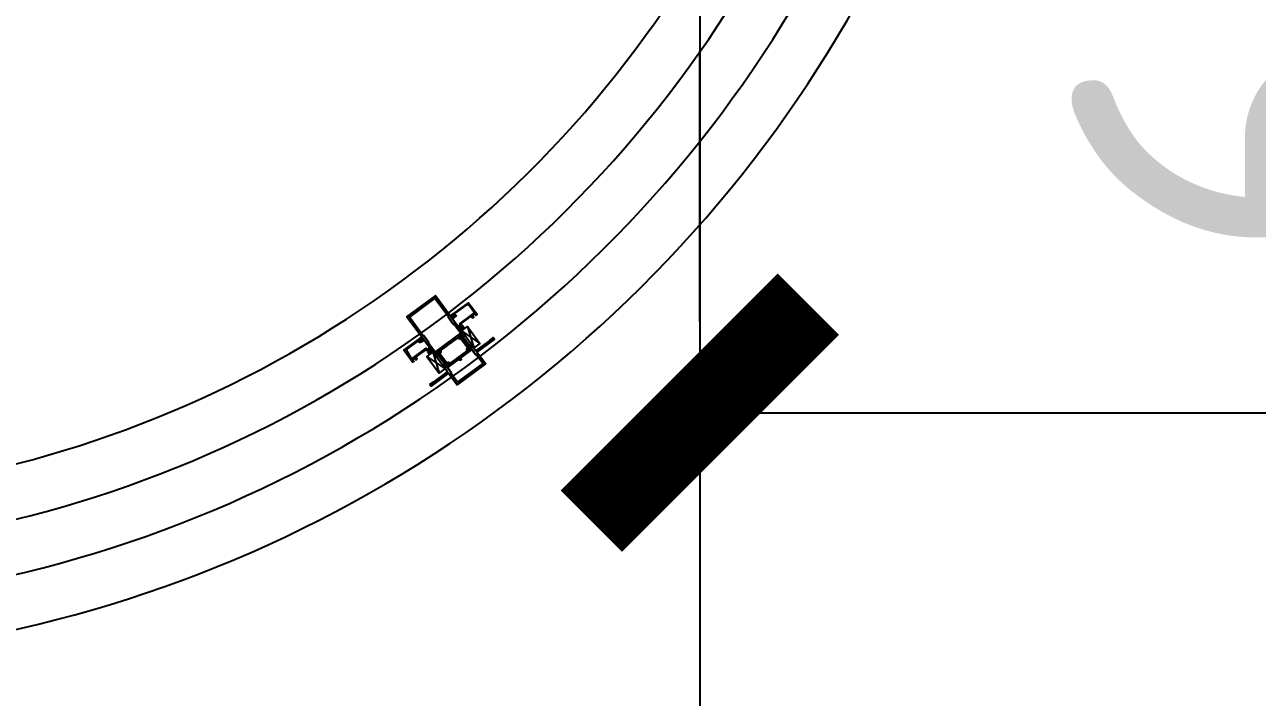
# Model space of a CAD drawing. Header units: inches. Extents: x 0 to 1813292486, y 0 to 3473589894.
# Drawn here: x 600438646 to 600440180, y 3473225145 to 3473225982 of the extents above; entities that cross this region are included whole.
import ezdxf

# ---------------------------------------------------------------- set-up
doc = ezdxf.new("R2010")
doc.units = ezdxf.units.IN
doc.header["$LTSCALE"] = 1000
doc.header["$MEASUREMENT"] = 0
doc.linetypes.add('AX-MALL-GIRD-200$0$DOTE', pattern=[2.4200000000000004, 2, -0.2, 0.02, -0.2])
for name, color, linetype in [('A-Anno-Note', 241, 'Continuous'), ('AX-MALL-DIM-P02$0$A-Anno-Dims', 3, 'Continuous'), ('AX-MALL-DIM-P02$0$A-Detl-Thin', 131, 'Continuous'), ('AX-MALL-GIRD-200$0$A-Grid', 222, 'AX-MALL-GIRD-200$0$DOTE'), ('AX-MALL-P02-200$0$A-Anno-Note', 241, 'Continuous'), ('AX-MALL-WALL-P02$0$A-Anno-Note', 241, 'Continuous'), ('AX-MALL-WALL-P02-QT$0$A-Anno-Note', 241, 'Continuous'), ('AX-MALL-WALL-P02-QT$0$A-Curt', 151, 'Continuous'), ('AX-MALL-WALL-P02-QT$0$A-Detl-Patt', 8, 'Continuous'), ('AX-MALL-WALL-P02-QT$0$A-Detl-Thin', 131, 'Continuous'), ('AX-MALL-WALL-P02-QT$0$A-Hdrl', 31, 'Continuous'), ('AX-MALL-WALL-P02-QT$0$A-Wind', 4, 'Continuous'), ('AX-MALL-WALL-P02-QT$0$GASKET', 2, 'Continuous'), ('AX-MALL-WALL-P02-QT$0$STSF', 2, 'Continuous'), ('AX-MALL-ZTKD-P02$0$A-Anno-Note', 241, 'Continuous')]:
    doc.layers.add(name, color=color, linetype=linetype)
doc.layers.add('AX-MALL-WALL-P02-QT$0$AM_SUPPR', color=6, linetype='Continuous', lineweight=30)
doc.styles.add('AX-MALL-DIM-P02$0$_TCH_DIM_T3', font='gbenor.shx')
doc.dimstyles.new('AX-MALL-DIM-P02$0$_TCH_ARCH&&180', dxfattribs={"dimtxt": 535.5, "dimasz": 270, "dimexe": 450, "dimexo": 450, "dimgap": 137.25, "dimtad": 1, "dimdec": 0, "dimzin": 0, "dimdsep": 46, "dimtxsty": 'AX-MALL-DIM-P02$0$_TCH_DIM_T3', "dimblk": 'AX-MALL-DIM-P02$0$_ArchTick', "dimcen": 0.09, "dimclrt": 7, "dimazin": 2, "dimtfac": 1, "dimtdec": 0, "dimtix": 1, "dimtmove": 2, "dimatfit": 3, "dimfxl": 500, "dimtolj": 1, "dimtzin": 0, "dimarcsym": 0})
doc.dimstyles.new('AX-MALL-DIM-P02$0$_TCH_ARROW&&180', dxfattribs={"dimtxt": 535.5, "dimasz": 540, "dimexe": 450, "dimexo": 450, "dimgap": 137.25, "dimtad": 1, "dimdec": 0, "dimzin": 0, "dimdsep": 46, "dimtxsty": 'AX-MALL-DIM-P02$0$_TCH_DIM_T3', "dimcen": 0.09, "dimclrt": 7, "dimaunit": 1, "dimadec": 3, "dimazin": 2, "dimtfac": 1, "dimtdec": 0, "dimtix": 1, "dimtmove": 2, "dimatfit": 3, "dimfxl": 500, "dimtolj": 1, "dimtzin": 0, "dimarcsym": 0})

# ---------------------------------------------------------------- blocks, each defined once
blk = doc.blocks.new('AX-MALL-GIRD-200')
at = {"layer": 'AX-MALL-GIRD-200$0$A-Grid'}
blk.add_line((600283558.4606664, 3473206751.616964), (600244828.9217169, 3473102787.889884), dxfattribs=at)
blk = doc.blocks.new('AX-MALL-WALL-P02-QT$0$tj')
at = {"layer": 'AX-MALL-WALL-P02-QT$0$A-Detl-Patt'}
h = blk.add_hatch(dxfattribs=at)
h.set_pattern_fill('STEEL', color=256, scale=100.0000000000001, angle=50.43183869082386)
h.set_pattern_definition([(75.00000000004839, (-14278.19445574284, 156289.8254051208), (-153.3407249234246, 41.08752340989569), []), (75.00000000004839, (-14317.88195610046, 156358.5661673546), (-153.3407249234246, 41.08752340989569), [])])
edge = h.paths.add_edge_path()
edge.add_line((88101.273016572, 47666.64152574539), (87883.93542659283, 47459.84604215622))
edge.add_line((87883.93542659283, 47459.84604215622), (91571.54751467705, 43584.64122533798))
edge.add_arc((262949.389629302, 558937.705083496), 543101.4133620498, 251.6057364187558, 260.0288666978238)
edge.add_arc((172180.8466627672, -2862.146247219684), 27099.9982179492, 64.7128659603706, 96.9316049602786, ccw=False)
edge.add_arc((262948.9730309481, 558936.3205539446), 543099.9677998082, 261.6155114784545, 271.7251478115656)
edge.add_line((279298.9759148359, 16082.51663446426), (279298.9759315252, 16382.65274763107))
edge.add_arc((262948.9742454757, 558936.3204835369), 542799.9676941936, 261.62020364125146, 271.7261014454634, ccw=False)
edge.add_arc((172180.8456921196, -2862.14609140989), 27400.00151046549, 64.80631838577902, 96.83815911678944)
edge.add_arc((262949.394896181, 558937.7037490648), 542801.4137571028, 251.6136389015772, 260.02417327084333, ccw=False)
edge.add_line((91737.26096642017, 43845.69257831573), (88101.273016572, 47666.64152574539))
blk.add_lwpolyline([(88103.03003954887, 47737.33037519455), (87813.24658572674, 47461.60306501389), (91543.92713344097, 43541.13421487808, 0.03677856867194786), (168908.9495433569, 23989.2463850975, -0.1416543586965341), (183742.0972260237, 21592.70785188675, 0.04416604653312874), (279348.9759123325, 16034.00206041336), (279348.9759345055, 16434.18465709686, -0.04414427716130016), (183859.0483468771, 21979.79425859451, 0.1405450684183163), (168919.8474783897, 24393.46752309799, -0.03670519880877311), (91764.87840116024, 43889.20268630981), (88103.03007543087, 47737.33033752441)], format="xyb", dxfattribs=at)
blk.add_lwpolyline([(88101.273016572, 47666.64152574539), (87883.93542659283, 47459.84604215622), (91571.54751467705, 43584.64122533798, 0.0367693963449814), (168910.2986617088, 24039.77597379684, -0.1415142461245126), (183756.7420067787, 21641.08926153183, 0.04414024362697595), (279298.9759148359, 16082.51663446426), (279298.9759315252, 16382.65274763107, -0.04412389944666065), (183844.4648458958, 21931.40288829803, 0.1406825130026793), (168918.4574091434, 24342.94360637665, -0.03671436212623864), (91737.26096642017, 43845.69257831573)], format="xyb", close=True, dxfattribs=at)
at = {"layer": 'AX-MALL-WALL-P02-QT$0$A-Detl-Thin'}
blk.add_arc((262949.3896243572, 558937.7050833702), 543301.4133599502, 251.5031615339801, 255.290453772469, dxfattribs=at)
at = {"layer": 'AX-MALL-WALL-P02-QT$0$A-Hdrl', "ltscale": 6}
blk.add_arc((262949.3896243572, 558937.7050833702), 543501.4133599502, 251.5032867938467, 255.290453772469, dxfattribs=at)
blk = doc.blocks.new('AX-MALL-WALL-P02-QT$0$A$C40565891')
h = blk.add_hatch()
h.set_pattern_fill('NET', color=6, scale=0.5, angle=315)
h.set_pattern_definition([(225.0000000000001, (-8954763.885715963, -14331520.94940183), (-1.122532015133644, 1.122532015133643), []), (135.0000000000001, (-8954763.885715963, -14331520.94940183), (1.122532015133643, 1.122532015133644), [])])
edge = h.paths.add_edge_path()
edge.add_line((-2.873205080628395, -1), (-17.1267949193716, -1))
edge.add_arc((-17.12679491817267, -2.000000000321539), 1.000000000321539, 90.00000006869386, 120.0000000686844)
edge.add_line((-17.6267949193716, -1.133974596858025), (-19.29999999888241, -2.099999999627471))
edge.add_line((-19.29999999888241, -2.099999999627471), (-19.59999999962747, -2.099999999627471))
edge.add_arc((-19.60000000055891, -1.700000000186378), 0.3999999994410928, 180.0000001333858, 270.00000013341844, ccw=False)
edge.add_line((-20, -1.700000001117587), (-20, 1.699999999254942))
edge.add_arc((-19.59999999962758, 1.699999999255055), 0.4000000003724153, 89.99999999998369, 180.0000000000163, ccw=False)
edge.add_line((-19.59999999962747, 2.099999999627471), (-19.29999999888241, 2.099999999627471))
edge.add_line((-19.29999999888241, 2.099999999627471), (-17.6267949193716, 1.133974596858025))
edge.add_arc((-17.12679491817268, 2.000000000321516), 1.000000000321515, 239.9999999313152, 269.9999999313065)
edge.add_line((-17.1267949193716, 1), (-2.873205080628395, 1))
edge.add_arc((-2.873205081827319, 2.000000000321497), 1.000000000321497, 270.0000000686933, 300.0000000686851)
edge.add_line((-2.373205080628395, 1.133974596858025), (-0.6999999992549419, 2.099999999627471))
edge.add_line((-0.6999999992549419, 2.099999999627471), (-0.400000000372529, 2.099999999627471))
edge.add_arc((-0.4000000003724153, 1.699999999255056), 0.4000000003724153, -1.63140612130519e-11, 90.00000000001631, ccw=False)
edge.add_line((0, 1.699999999254942), (0, -1.700000001117587))
edge.add_arc((-0.3999999994410927, -1.700000000186378), 0.3999999994410927, 269.99999986658156, 359.99999986661413, ccw=False)
edge.add_line((-0.400000000372529, -2.099999999627471), (-0.6999999992549419, -2.099999999627471))
edge.add_line((-0.6999999992549419, -2.099999999627471), (-2.373205080628395, -1.133974596858025))
edge.add_arc((-2.873205081827309, -2.00000000032146), 1.00000000032146, 59.99999993131432, 89.9999999313073)
at = {"layer": 'AX-MALL-WALL-P02-QT$0$STSF', "lineweight": 40}
blk.add_lwpolyline([(-2.873205080628395, -1), (-17.1267949193716, -1, 0.1316524975873539), (-17.6267949193716, -1.133974596858025), (-19.29999999888241, -2.099999999627471), (-19.59999999962747, -2.099999999627471, -0.4142135623732616), (-20, -1.700000001117587), (-20, 1.699999999254942, -0.4142135623732612), (-19.59999999962747, 2.099999999627471), (-19.29999999888241, 2.099999999627471), (-17.6267949193716, 1.133974596858025, 0.1316524975873571), (-17.1267949193716, 1), (-2.873205080628395, 1, 0.1316524975873597), (-2.373205080628395, 1.133974596858025), (-0.6999999992549419, 2.099999999627471), (-0.400000000372529, 2.099999999627471, -0.4142135623732616), (0, 1.699999999254942), (0, -1.700000001117587, -0.4142135623732616), (-0.400000000372529, -2.099999999627471), (-0.6999999992549419, -2.099999999627471), (-2.373205080628395, -1.133974596858025, 0.1316524975873647)], format="xyb", close=True, dxfattribs=at)
blk = doc.blocks.new('AX-MALL-WALL-P02-QT$0$A$C448B1DB9')
at = {"layer": 'AX-MALL-WALL-P02-QT$0$AM_SUPPR', "color": 3}
for points in [[(-12.4851149469614, 46.59999999962747), (12.4851149469614, 46.59999999962747, -0.2660794268336467), (13.34762861579657, 46.10603376291692), (14.2347533646971, 44.59396623447537, 0.266079426403572), (15.09726703353226, 44.09999999962747), (16.35057590901852, 44.09999999962747, 0.5796797259406589), (16.47945623099804, 44.32503772899508), (15.5, 45.99448045343161), (15.5, 46.29999999888241, -0.414213562373095), (15.80000000074506, 46.59999999962747), (19.21010204218328, 46.59999999962747, 0.1962615707062706), (19.3500728905201, 46.65714285336435, -0.664494698151357), (20.20000000111759, 46.29999999888241), (20.20000000111759, 46.220524456352), (19.86630744114518, 44.32805990986526, -0.3107450373417215), (19.70075406879187, 44.13405220583081), (19.54823619127274, 44.09318516403437, 0.5773502703764628), (19.45857864432037, 43.75857864320278), (19.83806201256812, 43.37909527495503, 0.1763269799607178), (19.96205222047865, 43.32127769105136), (22.68256885185838, 43.10076105967164, 0.5486187836891172), (22.88793852366507, 43.36840402893722), (22.30558614991605, 44.96840402856469, 0.3152987896086648), (22.11764762550592, 45.09999999962747), (21.90000000037253, 45.09999999962747, -0.4142135651008757), (21.69999999925494, 45.29999999888241), (21.69999999925494, 46.29999999888241, -0.414213562373095), (22, 46.59999999962747), (22.00006623007357, 52.39983759261668), (27.00012849830091, 52.39983759261668), (27.00012849830091, 55.10694437474012), (25.85368189029396, 56.25339098647237, 0.6681786360141788), (25.00012849830091, 55.89983759261668), (25.00012849830091, 54.39983759261668), (22.00006623007357, 54.39983759261668), (22.00012849830091, 72.39983759261668), (25.00012849830091, 72.39983759261668), (25.00012849830091, 70.89983759261668, 0.6681786369667387), (25.85368188843131, 70.54628420248628), (27.00012849830091, 71.69273081235588), (27.00012849830091, 73.89983759261668), (22.00006623007357, 73.89983759261668), (22, 105.1999999992549), (-22, 105.1999999992549), (-22.00006623007357, 73.89983759261668), (-27.00012849830091, 73.89983759261668), (-27.00012849830091, 71.69273081235588), (-25.85368188843131, 70.54628420248628, 0.6681786369667387), (-25.00012849830091, 70.89983759261668), (-25.00012849830091, 72.39983759261668), (-22.00012849830091, 72.39983759261668), (-22.00006623007357, 54.39983759261668), (-25.00012849830091, 54.39983759261668), (-25.00012849830091, 55.89983759261668, 0.6681786360141788), (-25.85368189029396, 56.25339098647237), (-27.00012849830091, 55.10694437474012), (-27.00012849830091, 52.39983759261668), (-22.00006623007357, 52.39983759261668), (-22, 46.59999999962747, -0.414213562373095), (-21.69999999925494, 46.29999999888241), (-21.69999999925494, 45.29999999888241, -0.4142135651008757), (-21.90000000037253, 45.09999999962747), (-22.11764762550592, 45.09999999962747, 0.3152987896086648), (-22.30558614991605, 44.96840402856469), (-22.88793852366507, 43.36840402893722, 0.5486187836891172), (-22.68256885185838, 43.10076105967164), (-19.96205222047865, 43.32127769105136, 0.1763269799607178), (-19.83806201256812, 43.37909527495503), (-19.45857864432037, 43.75857864320278, 0.5773502703764628), (-19.54823619127274, 44.09318516403437), (-19.70075406879187, 44.13405220583081, -0.3107450373417215), (-19.86630744114518, 44.32805990986526), (-20.20000000111759, 46.220524456352), (-20.20000000111759, 46.29999999888241, -0.664494698151357), (-19.3500728905201, 46.65714285336435, 0.1962615707062706), (-19.21010204218328, 46.59999999962747), (-15.80000000074506, 46.59999999962747, -0.414213562373095), (-15.5, 46.29999999888241), (-15.5, 45.99448045343161), (-16.47945623099804, 44.32503772899508, 0.5796797259406589), (-16.35057590901852, 44.09999999962747), (-15.09726703353226, 44.09999999962747, 0.266079426403572), (-14.2347533646971, 44.59396623447537), (-13.34762861579657, 46.10603376291692, -0.2660794268336467), (-12.4851149469614, 46.59999999962747), (-12.4851149469614, 46.59999999962747)], [(-12.4851149469614, 26.59999999962747), (-12.4851149469614, 26.59999999962747, -0.266079426695036), (-13.34762861579657, 27.09396623633802), (-14.2347533646971, 28.60603376477957, 0.2660794267352428), (-15.09726703539491, 29.09999999962747), (-16.35057590901852, 29.09999999962747, 0.5796797243171364), (-16.47945623099804, 28.8749622721225), (-15.50000000186265, 27.20551954582334), (-15.50000000186265, 26.90000000037253, -0.414213562429924), (-15.80000000074506, 26.59999999962747), (-19.21010204218328, 26.59999999962747, 0.196261570738114), (-19.3500728905201, 26.54285714589059, -0.6644947009864839), (-20.20000000111759, 26.90000000037253), (-20.20000000111759, 26.97947554476559), (-19.86630744114518, 28.87194008938968, -0.3107450376907102), (-19.70075406879187, 29.06594779342413), (-19.54823619127274, 29.10681483522058, 0.5773502691095918), (-19.45857864432037, 29.44142135605216), (-19.83806201256812, 29.82090472429991, 0.1763269806166101), (-19.96205222047865, 29.87872230820358), (-22.68256885185838, 30.0992389395833, 0.5486187865199976), (-22.88793852366507, 29.83159597218037), (-22.30558614991605, 28.23159597069025, 0.3152987889515711), (-22.11764762550592, 28.09999999962747), (-21.90000000037253, 28.09999999962747, -0.4142135620321224), (-21.70000000111759, 27.90000000037253), (-21.70000000111759, 26.90000000037253, -0.414213562429924), (-22, 26.59999999962747), (-22.00006226822734, 20), (-44.00006226822734, 20), (-44.00006226822734, 20.40000000037253), (-45.00006226822734, 20.09999999962747), (-45.00006226822734, 20.40000000037253), (-46.00006226822734, 20.09999999962747), (-46.00006226822734, 20.40000000037253), (-47.00006226822734, 20.09999999962747), (-47.00006226822734, 20.40000000037253), (-48.00006226822734, 20.09999999962747), (-48.00006226822734, 20.40000000037253), (-49.00006226822734, 20.40000000037253), (-49.00006226822734, 18), (-22.00007987208664, 18), (-22.00027448311448, 0), (22.00027448311448, 0), (22.00007987208664, 18), (49.00006226822734, 18), (49.00006226822734, 20.40000000037253), (48.00006226822734, 20.40000000037253), (48.00006226822734, 20.09999999962747), (47.00006226822734, 20.40000000037253), (47.00006226822734, 20.09999999962747), (46.00006226822734, 20.40000000037253), (46.00006226822734, 20.09999999962747), (45.00006226822734, 20.40000000037253), (45.00006226822734, 20.09999999962747), (44.00006226822734, 20.40000000037253), (44.00006226822734, 20), (22.00006226822734, 20), (22, 26.59999999962747, -0.414213562429924), (21.70000000111759, 26.90000000037253), (21.70000000111759, 27.90000000037253, -0.4142135620321224), (21.90000000037253, 28.09999999962747), (22.11764762550592, 28.09999999962747, 0.3152987889515711), (22.30558614991605, 28.23159597069025), (22.88793852366507, 29.83159597218037, 0.5486187865199976), (22.68256885185838, 30.0992389395833), (19.96205222047865, 29.87872230820358, 0.1763269806166101), (19.83806201256812, 29.82090472429991), (19.45857864432037, 29.44142135605216, 0.5773502691095918), (19.54823619127274, 29.10681483522058), (19.70075406879187, 29.06594779342413, -0.3107450376907102), (19.86630744114518, 28.87194008938968), (20.20000000111759, 26.97947554476559), (20.20000000111759, 26.90000000037253, -0.6644947009864839), (19.3500728905201, 26.54285714589059, 0.196261570738114), (19.21010204218328, 26.59999999962747), (15.80000000074506, 26.59999999962747, -0.414213562429924), (15.50000000186265, 26.90000000037253), (15.50000000186265, 27.20551954582334), (16.47945623099804, 28.8749622721225, 0.5796797243171364), (16.35057590901852, 29.09999999962747), (15.09726703539491, 29.09999999962747, 0.2660794267352428), (14.2347533646971, 28.60603376477957), (13.34762861579657, 27.09396623633802, -0.266079426695036), (12.4851149469614, 26.59999999962747), (-12.4851149469614, 26.59999999962747)]]:
    blk.add_lwpolyline(points, format="xyb", dxfattribs=at)
for points in [[(-19.80000000074506, 103), (-19.80000000074506, 103), (-19.80000000074506, 74.70021012425423), (-19, 73.70021012425423), (-19, 68.70021012425423), (-19, 63.70021012425423), (-20, 62.70021012425423), (-20, 48.79999999888241), (20, 48.79999999888241), (20, 62.70021012425423), (19, 63.70021012425423), (19, 68.70021012425423), (19, 73.70021012425423), (19.80000000074506, 74.70021012425423), (19.80000000074506, 103), (-19.80000000074506, 103)], [(-19.00002541579306, 24.40000000037253), (-19.00002541579306, 16.59999999962747), (-19.80010420456529, 15.5998957939446), (-19.80024906992912, 2.199999999254942), (-19.80000000074506, 2.199999999254942), (19.80024906992912, 2.199999999254942), (19.80010420456529, 15.5998957939446), (19.00002541579306, 16.59999999962747), (19.00002541579306, 24.40000000037253), (-19.00002541579306, 24.40000000037253)]]:
    blk.add_lwpolyline(points, dxfattribs=at)
at = {"color": 6, "ltscale": 10, "xscale": -1, "rotation": 90}
blk.add_blockref('AX-MALL-WALL-P02-QT$0$A$C40565891', (-17.70394427329302, 26.59999999962747), dxfattribs=at)
at = {"color": 6, "ltscale": 10, "rotation": 270}
blk.add_blockref('AX-MALL-WALL-P02-QT$0$A$C40565891', (17.70394427329302, 26.59999999962747), dxfattribs=at)
blk = doc.blocks.new('AX-MALL-WALL-P02-QT$0$A$C45704BEF')
at = {"color": 3, "ltscale": 10}
blk.add_lwpolyline([(18.80000000074506, -25.00024726614356), (17.5, -25.00024726614356), (17.5, -23.00024726614356), (15.49870925210416, -23.00024726614356), (15.49870925210416, -6.999231616035104), (18.4997000452131, -6.999231616035104), (18.49987648613751, -5.299231618642807, 0.4142135623695433), (18.19987648539245, -4.999231617897749), (17.80005405470729, -4.999231617897749, 0.4140000559725384), (17.50005413405597, -5.299012914299965), (17.49969883821905, -5.699499286711216, -0.483847094079415), (17.13052784092724, -5.991148311644793), (15.89966636151075, -5.699231617152691), (15.89966636151075, -1.299031617119908), (17.1397417280823, -1.005294770002365, -0.4741802569087657), (17.49969902634621, -1.298974558711052), (17.50005413405597, -1.699460931122303, 0.4140000559734259), (17.80005405470729, -1.999242229387164), (18.19987648539245, -1.999242229387164, 0.4142135624494586), (18.49987648613751, -1.699242228642106), (18.49987648613751, 0.0007206704467535019), (0, 0), (0, -22.90028521977365), (1, -22.90028521977365), (1, -22.40028521977365), (3, -22.40028521977365, -0.414213562373095), (3.5, -22.90028521977365), (3.5, -25.00028521940112), (2.913615984842181, -25.46520863845944, 0.4988684829111732), (2.92562854103744, -25.94440526142716), (5.025628542527556, -27.44440526142716, 0.8192868568614478), (5.455046217888594, -27.04232501238585), (4.5, -25.50028521940112), (4.5, -22.90028521977365, 0.414213562373095), (3, -21.40028521977365), (1, -21.40028521977365), (1, -3.19995454326272, -0.4142094303452601), (3.199968963861465, -0.9999545440077782), (14.5, -0.9996059481054544), (14.5, -5.999231616035104), (14.5, -5.999231616035104), (14.5, -24.00024726614356), (16.5, -24.00024726614356), (16.5, -25.00024726614356), (16.5, -27.20351210050285, 0.6582415972160955), (17.34365977905691, -27.56668968312442), (19.14365977980196, -25.86342484690249, 0.6827143578984822), (18.79383949562907, -25.00028521940112)], format="xyb", dxfattribs=at)
blk = doc.blocks.new('AX-MALL-WALL-P02-QT$0$尺寸分格点')
at = {"ltscale": 10}
h = blk.add_hatch(color=1, dxfattribs=at)
h.dxf.hatch_style = 1
edge = h.paths.add_edge_path()
edge.add_line((0, -1.5), (-5.470445860503725e-37, 1.862645149230957e-09))
edge.add_line((0, 1.862645149230957e-09), (-1.5, 0))
edge.add_arc((0, 0), 1.5, 180, 270)
edge = h.paths.add_edge_path()
edge.add_line((0, 1.5), (5.470445846917725e-37, 1.862645149230957e-09))
edge.add_line((0, 1.862645149230957e-09), (1.5, 0))
edge.add_arc((0, 0), 1.5, 0, 90)
for p, q in [((-2.5, 0), (2.5, 0)), ((0, -2.5), (0, 2.5))]:
    blk.add_line(p, q)
blk.add_circle((0, 0), 1.5)
blk = doc.blocks.new('AX-MALL-WALL-P02-QT$0$定位点')
blk.add_blockref('AX-MALL-WALL-P02-QT$0$尺寸分格点', (0, 0))
blk = doc.blocks.new('AX-MALL-WALL-P02-QT$0$A$C25E90160')
at = {"color": 6}
for p, q in [((-22.00012849643826, 26.99999999999636), (-31.3309462685138, 0.999999999996362)), ((-31.33094626478851, 27), (-22.00012850016356, 0.999999999992724)), ((22.00012849644554, 26.99999999999636), (31.3309462685138, 0.999999999996362)), ((31.33094626478851, 26.99999999999636), (22.00012850016356, 0.999999999996362))]:
    blk.add_line(p, q, dxfattribs=at)
for points in [[(-22.00012849643826, 26.99999999999636), (-31.33094626478851, 27), (-31.3309462685138, 0.999999999996362), (-22.00012850016356, 0.999999999992724)], [(22.00012849644554, 26.99999999999636), (31.33094626478851, 26.99999999999636), (31.3309462685138, 0.999999999996362), (22.00012850016356, 0.999999999996362)]]:
    blk.add_lwpolyline(points, close=True, dxfattribs=at)
at = {"color": 6, "ltscale": 10}
blk.add_blockref('AX-MALL-WALL-P02-QT$0$A$C448B1DB9', (0, -23.7058460898661), dxfattribs=at)
at = {"color": 6, "ltscale": 10, "xscale": -1, "rotation": 90}
blk.add_blockref('AX-MALL-WALL-P02-QT$0$A$C45704BEF', (-49.90041371807456, 50.1939915027433), dxfattribs=at)
at = {"color": 6, "ltscale": 10, "rotation": 270}
blk.add_blockref('AX-MALL-WALL-P02-QT$0$A$C45704BEF', (49.90041371807456, 50.19399150274694), dxfattribs=at)
at = {"layer": 'AX-MALL-WALL-P02-QT$0$GASKET', "extrusion": (0, 0, -1), "zscale": -1, "rotation": 270}
blk.add_blockref('AX-MALL-WALL-P02-QT$0$定位点', (0, 0), dxfattribs=at)
blk = doc.blocks.new('AX-MALL-WALL-P02-QT$0$mqst2')
at = {"color": 6, "ltscale": 10, "xscale": -1, "rotation": 36.4103359752577}
blk.add_blockref('AX-MALL-WALL-P02-QT$0$A$C25E90160', (225597.5189157724, -21707.8801779747), dxfattribs=at)
blk = doc.blocks.new('AX-MALL-WALL-P02-QT')
at = {"layer": 'AX-MALL-WALL-P02-QT$0$A-Curt'}
for centre, radius, start, end in [((600255588.732926, 3473135108.495114), 1399.999999328109, 232.190861036385, 339.5681613451429), ((600255588.7329258, 3473135108.495115), 1466.666666111202, 232.1908610547763, 339.5681613337012), ((600255588.732926, 3473135108.495114), 1533.333332572604, 232.1908610321259, 339.5681613352862), ((600255588.732926, 3473135108.495114), 1599.999999153017, 232.2033585779849, 339.5681613397196)]:
    blk.add_arc(centre, radius, start, end, dxfattribs=at)
at = {"layer": 'AX-MALL-WALL-P02-QT$0$A-Detl-Thin'}
blk.add_lwpolyline([(600254607.887325, 3473133844.412974, 0.002579468777697094), (600259027.1296068, 3473130451.731051, 0.002579468777697094)], format="xyb", dxfattribs=at)
at = {"layer": 'AX-MALL-WALL-P02-QT$0$A-Anno-Note', "rotation": 339.5681613092181}
blk.add_blockref('AX-MALL-WALL-P02-QT$0$mqst2', (600052179.2710491, 3473232742.396311), dxfattribs=at)
at = {"layer": 'AX-MALL-WALL-P02-QT$0$A-Detl-Thin', "rotation": 339.5681613091762}
blk.add_blockref('AX-MALL-WALL-P02-QT$0$tj', (600144118.6961328, 3473128496.287411), dxfattribs=at)
at = {"layer": 'AX-MALL-WALL-P02-QT$0$A-Wind'}
blk.add_blockref('AX-MALL-GIRD-200', (0, 0), dxfattribs=at)
blk = doc.blocks.new('AX-MALL-WALL-P02')
at = {"layer": 'AX-MALL-WALL-P02$0$A-Anno-Note'}
blk.add_blockref('AX-MALL-WALL-P02-QT', (0, 0), dxfattribs=at)
blk = doc.blocks.new('AX-MALL-ZTKD-P02')
at = {"layer": 'AX-MALL-ZTKD-P02$0$A-Anno-Note'}
blk.add_blockref('AX-MALL-GIRD-200', (0, 0), dxfattribs=at)
blk = doc.blocks.new('AX-MALL-DIM-P02$0$_ArchTick')
at = {"color": 0, "linetype": 'ByBlock', "const_width": 0.4}
blk.add_lwpolyline([(-0.5, -0.5), (0.5, 0.5)], dxfattribs=at)
blk = doc.blocks.new('*D553')
at = {"layer": 'AX-MALL-DIM-P02$0$A-Anno-Dims', "color": 0, "lineweight": -2, "transparency": 16777216}
for p, q in [((600257634.8455523, 3473135015.075357), (600258495.4323093, 3473134694.481538)), ((600257854.952021, 3473134264.262202), (600258073.7426432, 3473134851.573313)), ((600257416.0549301, 3473134427.764247), (600258276.641687, 3473134107.170428))]:
    blk.add_line(p, q, dxfattribs=at)
at = {"layer": 'AX-MALL-DIM-P02$0$A-Anno-Dims', "color": 0, "lineweight": -2, "transparency": 16777216, "xscale": 270, "yscale": 270, "zscale": 270}
for p, rotation in [((600258073.7426432, 3473134851.573313), 69.56816130198946), ((600257854.952021, 3473134264.262202), 249.5681613019895)]:
    blk.add_blockref('AX-MALL-DIM-P02$0$_ArchTick', p, dxfattribs=dict(at, rotation=rotation))
at = {"layer": 'AX-MALL-DIM-P02$0$A-Anno-Dims', "color": 7, "transparency": 16777216, "insert": (600257175.842271, 3473133839.08592), "char_height": 535.5, "attachment_point": 5, "rotation": 69.56816130198946, "style": 'AX-MALL-DIM-P02$0$_TCH_DIM_T3'}
blk.add_mtext('\\A1;627', dxfattribs=at)
blk = doc.blocks.new('*D554')
at = {"layer": 'AX-MALL-DIM-P02$0$A-Anno-Dims', "color": 0, "lineweight": -2, "transparency": 16777216}
for p, q in [((600256136.2896235, 3473134863.776975), (600255798.9378908, 3473134989.450396)), ((600255189.9642575, 3473134594.574931), (600255410.6561663, 3473134878.995537))]:
    blk.add_line(p, q, dxfattribs=at)
for start, end in [(24.91119325104425, 70.25422526654843), (141.5047969911535, 186.8478290066577), (232.1908610221619, 339.56816123554)]:
    blk.add_arc((600255564.2116026, 3473135076.892826), 700.4847478866577, start, end, dxfattribs=at)
at = {"layer": 'AX-MALL-DIM-P02$0$A-Anno-Dims', "color": 0, "transparency": 16777216}
for points in [[(600256289.4557194, 3473135375.463292), (600256109.5932224, 3473135368.42893), (600256220.6275564, 3473134832.358621)], [(600254947.0409325, 3473135037.716613), (600254790.406843, 3473134949.027483), (600255134.7912805, 3473134523.469779)]]:
    blk.add_solid(points, dxfattribs=at)
at = {"layer": 'AX-MALL-DIM-P02$0$A-Anno-Dims', "color": 7, "transparency": 16777216, "insert": (600255645.0607457, 3473134792.684008), "char_height": 535.5, "attachment_point": 5, "rotation": 15.879511118832376, "style": 'AX-MALL-DIM-P02$0$_TCH_DIM_T3'}
blk.add_mtext('\\A1;107°22\'38"', dxfattribs=at)
blk = doc.blocks.new('*D556')
at = {"layer": 'AX-MALL-DIM-P02$0$A-Anno-Dims', "color": 0, "lineweight": -2, "transparency": 16777216}
for p, q in [((600256301.7637268, 3473133585.039757), (600256419.323728, 3473133900.612217)), ((600256262.2319537, 3473133478.922551), (600260104.2933567, 3473132047.641941)), ((600260143.8251297, 3473132153.759147), (600260261.3851309, 3473132469.331607))]:
    blk.add_line(p, q, dxfattribs=at)
at = {"layer": 'AX-MALL-DIM-P02$0$A-Anno-Dims', "color": 0, "lineweight": -2, "transparency": 16777216, "xscale": 270, "yscale": 270, "zscale": 270}
for p, rotation in [((600256262.2319537, 3473133478.922551), 159.5681613123769), ((600260104.2933567, 3473132047.641941), 339.5681613123769)]:
    blk.add_blockref('AX-MALL-DIM-P02$0$_ArchTick', p, dxfattribs=dict(at, rotation=rotation))
at = {"layer": 'AX-MALL-DIM-P02$0$A-Anno-Dims', "color": 7, "transparency": 16777216, "insert": (600258324.6452519, 3473133142.802946), "char_height": 535.5, "attachment_point": 5, "rotation": 339.5681613123769, "style": 'AX-MALL-DIM-P02$0$_TCH_DIM_T3'}
blk.add_mtext('\\A1;4100', dxfattribs=at)
blk = doc.blocks.new('AX-MALL-DIM-P02')
at = {"layer": 'AX-MALL-DIM-P02$0$A-Detl-Thin'}
blk.add_blockref('AX-MALL-ZTKD-P02', (-2.384185791015625e-06, 9.5367431640625e-07), dxfattribs=at)
at = {"layer": 'AX-MALL-DIM-P02$0$A-Anno-Dims'}
dim = blk.add_angular_dim_3p(base=(600255953.6415704, 3473134494.635853), center=(600255564.2116027, 3473135076.892826), p1=(600254914.0993717, 3473134239.049172), p2=(600256557.9792894, 3473134706.685201), dimstyle='AX-MALL-DIM-P02$0$_TCH_ARROW&&180', override={"dimgap": 0}, dxfattribs=at)
dim.commit()
dim.dimension.update_dxf_attribs({"geometry": '*D554', "text_midpoint": (600255645.0607457, 3473134792.684008), "dimtype": 133, "text_rotation": 15.87951111883237})
dim = blk.add_linear_dim(base=(600258073.7426432, 3473134851.573313), p1=(600256994.365264, 3473134584.856021), p2=(600257213.1558863, 3473135172.167132), angle=69.56816131720706, dimstyle='AX-MALL-DIM-P02$0$_TCH_ARCH&&180', dxfattribs=at)
dim.commit()
dim.dimension.update_dxf_attribs({"geometry": '*D553', "text_midpoint": (600257175.842271, 3473133839.08592), "dimtype": 129})
dim = blk.add_aligned_dim(p1=(600256144.6719525, 3473133163.350091), p2=(600259986.7333554, 3473131732.069481), distance=336.75856561561176, dimstyle='AX-MALL-DIM-P02$0$_TCH_ARCH&&180', dxfattribs=at)
dim.commit()
dim.dimension.update_dxf_attribs({"geometry": '*D556', "text_midpoint": (600258324.6452519, 3473133142.802946)})
blk = doc.blocks.new('AX-MALL-P02-200')
at = {"layer": 'AX-MALL-P02-200$0$A-Anno-Note'}
blk.add_blockref('AX-MALL-WALL-P02', (0, 0), dxfattribs=at)
blk.add_blockref('AX-MALL-DIM-P02', (0, 0), dxfattribs=at)

msp = doc.modelspace()

# ---------------------------------------------------------------- block references
at = {"layer": 'A-Anno-Note', "rotation": 20.43183869077545}
msp.add_blockref('AX-MALL-P02-200', (1250392458.527329, 9048125.682563305), dxfattribs=at)

doc.saveas('drawing.dxf')
